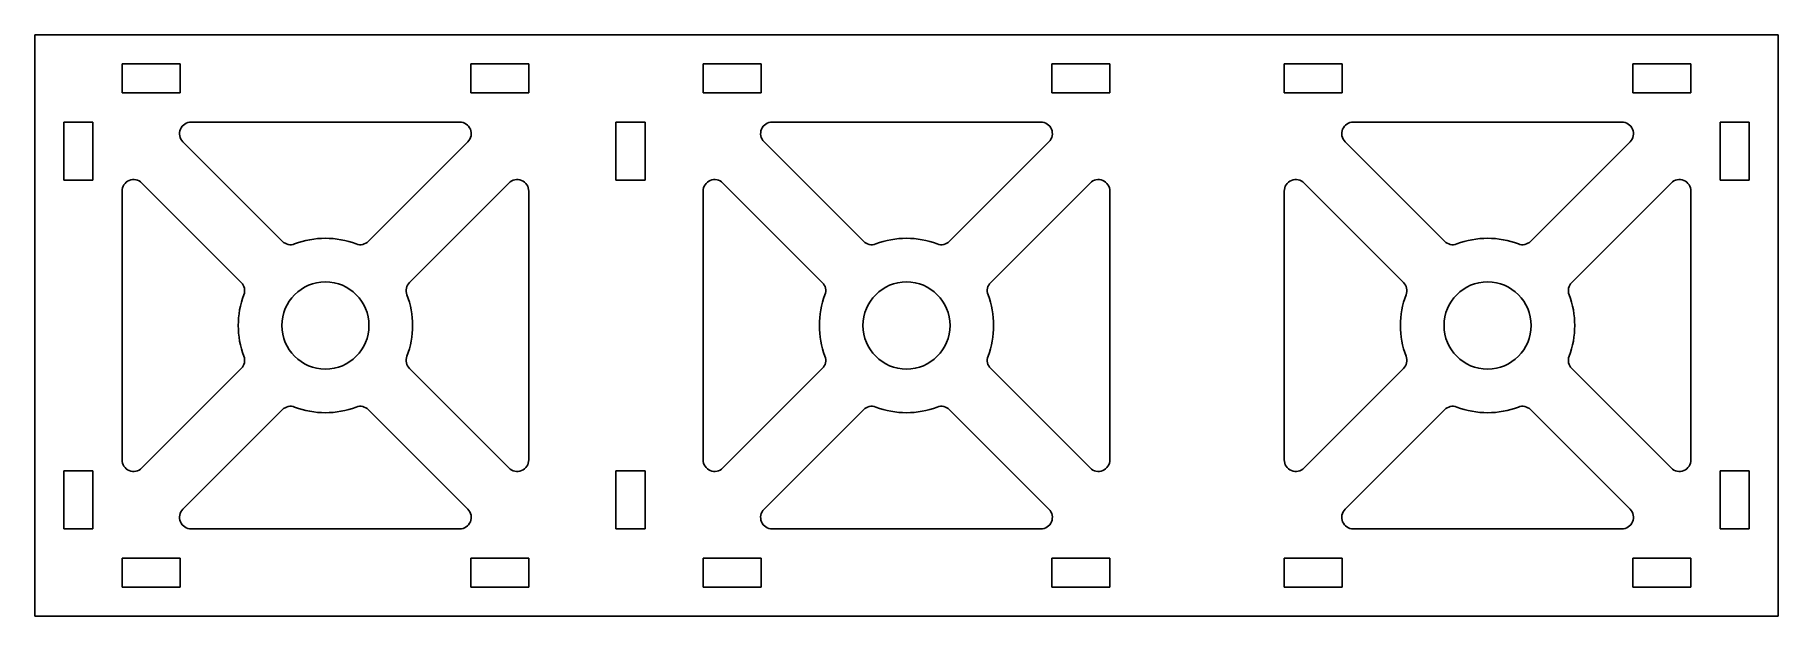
# Model space of a CAD drawing. Header units: centimetres. Extents: x -15 to 15, y -5 to 5.
import ezdxf

# ---------------------------------------------------------------- set-up
doc = ezdxf.new("R2010")
doc.units = ezdxf.units.CM

msp = doc.modelspace()

# ---------------------------------------------------------------- linework, layer by layer
at = {"color": 7, "linetype": 'Continuous', "lineweight": 25}
for p, q in [((-15, 5), (-15, -5)), ((15, 5), (-15, 5)), ((15, -5), (15, 5)), ((-12.5, 4.5), (-13.5, 4.5)), ((-13.5, 4.5), (-13.5, 4)), ((-12.5, 4), (-12.5, 4.5)), ((-7.5, 4.5), (-7.5, 4)), ((-6.5, 4.5), (-7.5, 4.5)), ((-6.5, 4), (-6.5, 4.5)), ((-2.5, 4.5), (-3.5, 4.5)), ((-3.5, 4.5), (-3.5, 4)), ((-2.5, 4), (-2.5, 4.5)), ((3.5, 4.5), (2.5, 4.5)), ((2.5, 4.5), (2.5, 4)), ((3.5, 4), (3.5, 4.5)), ((7.5, 4.5), (6.5, 4.5)), ((6.5, 4.5), (6.5, 4)), ((7.5, 4), (7.5, 4.5)), ((13.5, 4.5), (12.5, 4.5)), ((12.5, 4.5), (12.5, 4)), ((13.5, 4), (13.5, 4.5)), ((-13.5, 4), (-12.5, 4)), ((-7.5, 4), (-6.5, 4)), ((-3.5, 4), (-2.5, 4)), ((2.5, 4), (3.5, 4)), ((6.5, 4), (7.5, 4)), ((12.5, 4), (13.5, 4)), ((-14, 3.5), (-14.5, 3.5)), ((-14.5, 3.5), (-14.5, 2.5)), ((-14, 2.5), (-14, 3.5)), ((-7.69, 3.5), (-12.31, 3.5)), ((-4.5, 3.5), (-5, 3.5)), ((-5, 3.5), (-5, 2.5)), ((-4.5, 2.5), (-4.5, 3.5)), ((2.31, 3.5), (-2.31, 3.5)), ((12.31, 3.5), (7.69, 3.5)), ((14.5, 3.5), (14, 3.5)), ((14, 3.5), (14, 2.5)), ((14.5, 2.5), (14.5, 3.5)), ((-12.451, 3.159), (-10.742, 1.449)), ((-9.258, 1.449), (-7.549, 3.159)), ((-2.451, 3.159), (-0.742, 1.449)), ((0.742, 1.449), (2.451, 3.159)), ((7.549, 3.159), (9.258, 1.449)), ((10.742, 1.449), (12.451, 3.159)), ((-14.5, 2.5), (-14, 2.5)), ((-11.449, 0.742), (-13.159, 2.451)), ((-6.841, 2.451), (-8.551, 0.742)), ((-5, 2.5), (-4.5, 2.5)), ((-1.449, 0.742), (-3.159, 2.451)), ((3.159, 2.451), (1.449, 0.742)), ((8.551, 0.742), (6.841, 2.451)), ((13.159, 2.451), (11.449, 0.742)), ((14, 2.5), (14.5, 2.5)), ((-13.5, 2.31), (-13.5, -2.31)), ((-6.5, -2.31), (-6.5, 2.31)), ((-3.5, 2.31), (-3.5, -2.31)), ((3.5, -2.31), (3.5, 2.31)), ((6.5, 2.31), (6.5, -2.31)), ((13.5, -2.31), (13.5, 2.31)), ((-13.159, -2.451), (-11.449, -0.742)), ((-8.551, -0.742), (-6.841, -2.451)), ((-3.159, -2.451), (-1.449, -0.742)), ((1.449, -0.742), (3.159, -2.451)), ((6.841, -2.451), (8.551, -0.742)), ((11.449, -0.742), (13.159, -2.451)), ((-10.742, -1.449), (-12.451, -3.159)), ((-7.549, -3.159), (-9.258, -1.449)), ((-0.742, -1.449), (-2.451, -3.159)), ((2.451, -3.159), (0.742, -1.449)), ((9.258, -1.449), (7.549, -3.159)), ((12.451, -3.159), (10.742, -1.449)), ((-14, -2.5), (-14.5, -2.5)), ((-14.5, -2.5), (-14.5, -3.5)), ((-14, -3.5), (-14, -2.5)), ((-5, -2.5), (-5, -3.5)), ((-4.5, -2.5), (-5, -2.5)), ((-4.5, -3.5), (-4.5, -2.5)), ((14, -2.5), (14, -3.5)), ((14.5, -2.5), (14, -2.5)), ((14.5, -3.5), (14.5, -2.5)), ((-14.5, -3.5), (-14, -3.5)), ((-12.31, -3.5), (-7.69, -3.5)), ((-5, -3.5), (-4.5, -3.5)), ((-2.31, -3.5), (2.31, -3.5)), ((7.69, -3.5), (12.31, -3.5)), ((14, -3.5), (14.5, -3.5)), ((-12.5, -4), (-13.5, -4)), ((-13.5, -4), (-13.5, -4.5)), ((-12.5, -4.5), (-12.5, -4)), ((-6.5, -4), (-7.5, -4)), ((-7.5, -4), (-7.5, -4.5)), ((-6.5, -4.5), (-6.5, -4)), ((-2.5, -4), (-3.5, -4)), ((-3.5, -4), (-3.5, -4.5)), ((-2.5, -4.5), (-2.5, -4)), ((3.5, -4), (2.5, -4)), ((2.5, -4), (2.5, -4.5)), ((3.5, -4.5), (3.5, -4)), ((7.5, -4), (6.5, -4)), ((6.5, -4), (6.5, -4.5)), ((7.5, -4.5), (7.5, -4)), ((12.5, -4), (12.5, -4.5)), ((13.5, -4), (12.5, -4)), ((13.5, -4.5), (13.5, -4)), ((-13.5, -4.5), (-12.5, -4.5)), ((-7.5, -4.5), (-6.5, -4.5)), ((-3.5, -4.5), (-2.5, -4.5)), ((2.5, -4.5), (3.5, -4.5)), ((6.5, -4.5), (7.5, -4.5)), ((12.5, -4.5), (13.5, -4.5)), ((-15, -5), (15, -5))]:
    msp.add_line(p, q, dxfattribs=at)
for centre in [(-10, 0), (0, 0), (10, 0)]:
    msp.add_circle(centre, 0.75, dxfattribs=at)
for centre, radius, start, end in [((-12.31, 3.3), 0.2, 90, 225), ((-7.69, 3.3), 0.2, 315, 90), ((-2.31, 3.3), 0.2, 90, 225), ((2.31, 3.3), 0.2, 315, 90), ((7.69, 3.3), 0.2, 90, 225), ((12.31, 3.3), 0.2, 315, 90), ((-13.3, 2.31), 0.2, 45, 180), ((-6.7, 2.31), 0.2, 360, 135), ((-3.3, 2.31), 0.2, 45, 180), ((3.3, 2.31), 0.2, 0, 135), ((6.7, 2.31), 0.2, 45, 180), ((13.3, 2.31), 0.2, 360, 135), ((-10, 0), 1.5, 69.3157, 110.6843), ((0, 0), 1.5, 69.3157, 110.6843), ((-10.6, 1.59), 0.2, 225, 290.6843), ((-9.4, 1.59), 0.2, 249.3157, 315), ((-0.6, 1.59), 0.2, 225, 290.6843), ((0.6, 1.59), 0.2, 249.3157, 315), ((9.4, 1.59), 0.2, 225, 290.6843), ((10, 0), 1.5, 69.3157, 110.6843), ((10.6, 1.59), 0.2, 249.3157, 315), ((-11.59, 0.6), 0.2, 339.3157, 45), ((-8.41, 0.6), 0.2, 135, 200.6843), ((-1.59, 0.6), 0.2, 339.3157, 45), ((1.59, 0.6), 0.2, 135, 200.6843), ((8.41, 0.6), 0.2, 339.3157, 45), ((11.59, 0.6), 0.2, 135, 200.6843), ((-10, 0), 1.5, 159.3157, 200.6843), ((-10, 0), 1.5, 339.3157, 20.6843), ((0, 0), 1.5, 159.3157, 200.6843), ((0, 0), 1.5, 339.3157, 20.6843), ((10, 0), 1.5, 159.3157, 200.6843), ((10, 0), 1.5, 339.3157, 20.6843), ((-11.59, -0.6), 0.2, 315, 20.6843), ((-8.41, -0.6), 0.2, 159.3157, 225), ((-1.59, -0.6), 0.2, 315, 20.6843), ((1.59, -0.6), 0.2, 159.3157, 225), ((8.41, -0.6), 0.2, 315, 20.6843), ((11.59, -0.6), 0.2, 159.3157, 225), ((-10.6, -1.59), 0.2, 69.3157, 135), ((-10, 0), 1.5, 249.3157, 290.6843), ((-9.4, -1.59), 0.2, 45, 110.6843), ((-0.6, -1.59), 0.2, 69.3157, 135), ((0, 0), 1.5, 249.3157, 290.6843), ((0.6, -1.59), 0.2, 45, 110.6843), ((9.4, -1.59), 0.2, 69.3157, 135), ((10, 0), 1.5, 249.3157, 290.6843), ((10.6, -1.59), 0.2, 45, 110.6843), ((-13.3, -2.31), 0.2, 180, 315), ((-6.7, -2.31), 0.2, 225, 0), ((-3.3, -2.31), 0.2, 180, 315), ((3.3, -2.31), 0.2, 225, 0), ((6.7, -2.31), 0.2, 180, 315), ((13.3, -2.31), 0.2, 225, 0), ((-12.31, -3.3), 0.2, 135, 270), ((-7.69, -3.3), 0.2, 270, 45), ((-2.31, -3.3), 0.2, 135, 270), ((2.31, -3.3), 0.2, 270, 45), ((7.69, -3.3), 0.2, 135, 270), ((12.31, -3.3), 0.2, 270, 45)]:
    msp.add_arc(centre, radius, start, end, dxfattribs=at)

doc.saveas('drawing.dxf')
